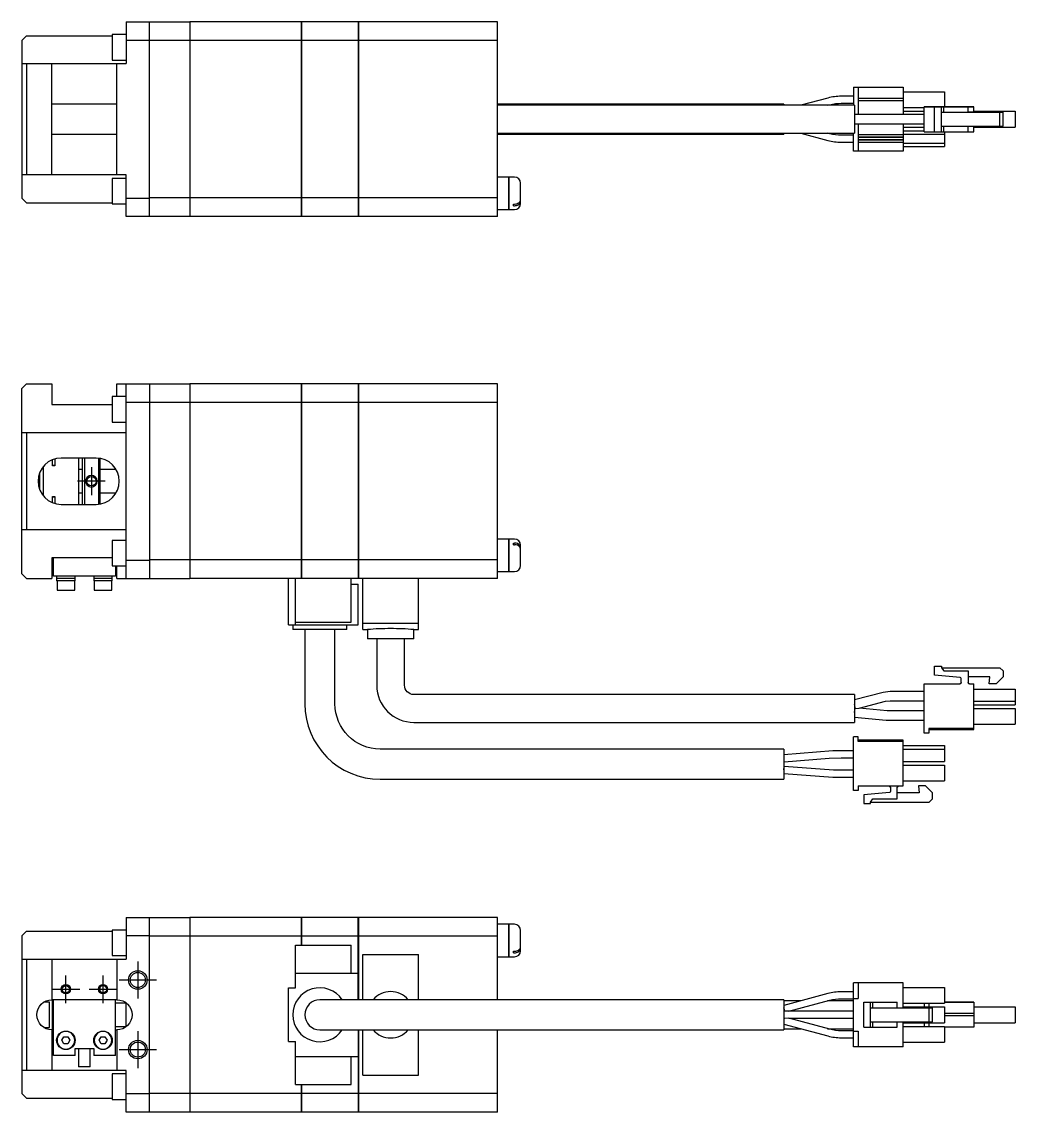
# Model space of a CAD drawing. Extents: x 0 to 791, y -8 to 245.
# Drawn here: x 168.2 to 382.3, y 10 to 245.1 of the extents above; entities that cross this region are included whole.
import ezdxf

# ---------------------------------------------------------------- set-up
doc = ezdxf.new("R2010")
doc.units = 0
doc.header["$LTSCALE"] = 0.5
doc.linetypes.add('CENTER', pattern=[50.8, 31.75, -6.35, 6.35, -6.35])
for name, color, linetype in [('MSM_CENTER', 1, 'CENTER'), ('MSM_CONTINUOUS', 7, 'CONTINUOUS'), ('MSM_NARROW', 5, 'CONTINUOUS')]:
    doc.layers.add(name, color=color, linetype=linetype)

msp = doc.modelspace()

# ---------------------------------------------------------------- linework, layer by layer
at = {"layer": 'MSM_CENTER'}
for p, q in [((183.16, 149.03), (183.16, 143.03)), ((186.16, 146.03), (180.16, 146.03)), ((193.16, 42.5), (193.16, 34.5)), ((177.66, 33.5), (177.66, 39.5)), ((185.66, 33.5), (185.66, 39.5)), ((189.16, 38.5), (197.16, 38.5)), ((174.66, 36.5), (180.66, 36.5)), ((182.66, 36.5), (188.66, 36.5)), ((193.16, 27.5), (193.16, 19.5)), ((189.16, 23.5), (197.16, 23.5))]:
    msp.add_line(p, q, dxfattribs=at)
at = {"layer": 'MSM_CONTINUOUS'}
for p, q in [((190.66, 245.07), (204.36, 245.07)), ((190.66, 245.07), (190.66, 236.07)), ((195.66, 203.07), (195.66, 245.07)), ((204.36, 245.07), (204.36, 203.07)), ((204.41, 245.02), (204.36, 245.02)), ((228.36, 245.07), (204.41, 245.07)), ((204.41, 245.07), (204.41, 203.07)), ((228.36, 245.07), (228.36, 203.07)), ((228.41, 245.02), (228.36, 245.02)), ((228.41, 245.07), (228.41, 203.07)), ((240.66, 245.07), (228.41, 245.07)), ((240.66, 245.07), (240.66, 203.07)), ((240.71, 245.02), (240.66, 245.02)), ((270.66, 245.07), (240.71, 245.07)), ((240.71, 245.07), (240.71, 203.07)), ((270.66, 203.07), (270.66, 245.07)), ((187.66, 242.32), (187.66, 236.82)), ((190.66, 242.32), (187.66, 242.32)), ((169.16, 242.07), (168.16, 241.07)), ((168.16, 241.07), (168.16, 207.07)), ((169.16, 242.07), (187.66, 242.07)), ((195.66, 241.07), (190.66, 241.07)), ((204.36, 241.04), (195.66, 241.04)), ((204.41, 240.78), (204.36, 240.78)), ((228.36, 241.04), (204.41, 241.04)), ((228.41, 240.78), (228.36, 240.78)), ((240.66, 241.04), (228.41, 241.04)), ((240.71, 240.78), (240.66, 240.78)), ((270.66, 241.04), (240.71, 241.04)), ((168.16, 236.07), (190.66, 236.07)), ((169.16, 236.07), (169.16, 212.07)), ((174.66, 212.07), (174.66, 236.07)), ((187.66, 236.82), (190.66, 236.82)), ((188.66, 212.07), (188.66, 236.07)), ((347.41, 230.97), (358.11, 230.97)), ((347.41, 230.97), (347.41, 227.07)), ((348.41, 230.97), (348.41, 225.07)), ((358.11, 230.97), (358.11, 225.07)), ((341.9, 228.64), (336.04, 227.07)), ((347.41, 229.02), (344.78, 229.02)), ((358.11, 228.52), (348.41, 228.52)), ((358.11, 228.02), (348.41, 228.02)), ((358.11, 229.97), (367.01, 229.97)), ((367.01, 229.97), (367.01, 226.77)), ((188.66, 227.28), (174.66, 227.28)), ((332.41, 227.32), (270.66, 227.32)), ((347.66, 227.07), (270.66, 227.07)), ((332.41, 227.32), (332.41, 227.07)), ((341.83, 227.07), (342.29, 227.19)), ((344.78, 227.52), (347.41, 227.52)), ((347.66, 227.07), (347.66, 221.07)), ((358.11, 226.57), (362.66, 226.57)), ((358.11, 225.77), (362.66, 225.77)), ((362.66, 226.77), (370.31, 226.77)), ((363.66, 226.77), (362.66, 226.77)), ((362.66, 221.37), (362.66, 226.77)), ((373.36, 226.77), (363.66, 226.77)), ((364.86, 226.77), (366.36, 226.77)), ((370.43, 226.77), (364.86, 226.77)), ((364.86, 221.37), (364.86, 226.77)), ((366.36, 226.77), (366.86, 226.77)), ((366.36, 221.37), (366.36, 226.77)), ((366.86, 226.77), (372.11, 226.77)), ((366.86, 225.57), (366.86, 226.77)), ((370.31, 226.77), (370.61, 226.77)), ((370.61, 226.77), (370.43, 226.77)), ((372.11, 226.77), (372.41, 226.77)), ((372.11, 225.57), (372.11, 226.77)), ((372.41, 226.77), (373.36, 226.77)), ((373.36, 225.57), (373.36, 226.77)), ((373.36, 225.77), (382.26, 225.77)), ((373.36, 225.77), (382.26, 225.77)), ((373.36, 225.77), (382.26, 225.77)), ((382.26, 225.77), (382.26, 222.37)), ((354.04, 225.07), (347.66, 225.07)), ((354.57, 225.07), (347.66, 225.07)), ((355.3, 225.07), (354.04, 225.07)), ((354.76, 225.07), (354.57, 225.07)), ((362.66, 225.07), (354.76, 225.07)), ((362.66, 225.07), (355.3, 225.07)), ((366.36, 225.57), (366.86, 225.57)), ((366.36, 225.57), (378.96, 225.57)), ((366.86, 225.57), (372.11, 225.57)), ((376.79, 225.57), (372.11, 225.57)), ((372.41, 225.57), (372.11, 225.57)), ((376.66, 225.57), (376.79, 225.57)), ((378.16, 225.57), (376.66, 225.57)), ((379.66, 225.57), (378.16, 225.57)), ((378.96, 225.57), (379.66, 225.57)), ((378.96, 222.57), (378.96, 225.57)), ((379.66, 222.57), (379.66, 225.57)), ((270.66, 221.07), (347.66, 221.07)), ((332.41, 221.07), (332.41, 220.82)), ((336.04, 221.07), (341.9, 219.5)), ((342.28, 220.95), (341.83, 221.07)), ((347.41, 217.17), (347.41, 221.07)), ((347.66, 223.07), (354.04, 223.07)), ((348.41, 223.07), (348.41, 217.17)), ((354.04, 223.07), (355.3, 223.07)), ((355.3, 223.07), (362.66, 223.07)), ((358.11, 223.07), (358.11, 217.17)), ((358.11, 222.37), (362.66, 222.37)), ((358.11, 221.57), (362.66, 221.57)), ((362.66, 221.37), (364.86, 221.37)), ((364.86, 221.37), (366.36, 221.37)), ((366.36, 222.57), (378.96, 222.57)), ((366.36, 221.37), (366.86, 221.37)), ((366.86, 221.37), (366.86, 222.57)), ((366.86, 221.37), (372.11, 221.37)), ((367.01, 221.37), (367.01, 218.17)), ((372.11, 221.37), (372.11, 222.57)), ((372.11, 221.37), (372.41, 221.37)), ((372.41, 221.37), (373.36, 221.37)), ((373.36, 221.37), (373.36, 222.57)), ((373.36, 222.37), (382.26, 222.37)), ((378.96, 222.57), (379.66, 222.57)), ((174.66, 220.86), (188.66, 220.86)), ((270.66, 220.82), (332.41, 220.82)), ((347.41, 220.62), (344.78, 220.62)), ((344.78, 219.12), (347.41, 219.12)), ((358.11, 220.67), (348.41, 220.67)), ((358.11, 220.17), (348.41, 220.17)), ((358.11, 220.12), (348.41, 220.12)), ((358.11, 219.62), (348.41, 219.62)), ((358.11, 219.57), (348.41, 219.57)), ((358.11, 219.07), (348.41, 219.07)), ((358.11, 220.82), (367.01, 220.82)), ((358.11, 218.92), (367.01, 218.92)), ((358.11, 217.17), (347.41, 217.17)), ((358.11, 218.17), (367.01, 218.17)), ((190.66, 212.07), (168.16, 212.07)), ((190.66, 203.07), (190.66, 212.07)), ((273.16, 211.57), (270.66, 211.57)), ((273.16, 204.57), (273.16, 211.57)), ((273.21, 204.57), (273.21, 211.57)), ((274.36, 211.57), (273.21, 211.57)), ((187.66, 211.32), (187.66, 205.82)), ((190.66, 211.32), (187.66, 211.32)), ((273.21, 211.52), (273.16, 211.52)), ((275.66, 205.87), (275.66, 210.27)), ((168.16, 207.07), (169.16, 206.07)), ((190.66, 207.07), (195.66, 207.07)), ((204.36, 207.1), (195.66, 207.1)), ((204.41, 207.35), (204.36, 207.35)), ((228.36, 207.1), (204.41, 207.1)), ((228.41, 207.35), (228.36, 207.35)), ((240.66, 207.1), (228.41, 207.1)), ((240.71, 207.35), (240.66, 207.35)), ((270.66, 207.1), (240.71, 207.1)), ((169.16, 206.07), (187.66, 206.07)), ((187.66, 205.82), (190.66, 205.82)), ((270.66, 204.57), (273.16, 204.57)), ((273.16, 204.62), (273.21, 204.62)), ((273.21, 204.57), (274.36, 204.57)), ((274.16, 205.42), (274.16, 205.78)), ((274.16, 205.78), (274.36, 205.78)), ((274.16, 205.42), (274.36, 205.42)), ((204.36, 203.07), (190.66, 203.07)), ((204.41, 203.12), (204.36, 203.12)), ((228.36, 203.07), (204.41, 203.07)), ((228.41, 203.12), (228.36, 203.12)), ((240.66, 203.07), (228.41, 203.07)), ((240.71, 203.12), (240.66, 203.12)), ((270.66, 203.07), (240.71, 203.07)), ((169.16, 167.03), (168.16, 166.03)), ((169.16, 167.03), (174.66, 167.03)), ((174.66, 167.03), (174.66, 162.53)), ((188.66, 164.28), (188.66, 167.03)), ((188.66, 167.03), (204.36, 167.03)), ((190.66, 125.03), (190.66, 167.03)), ((195.66, 167.03), (195.66, 125.03)), ((204.36, 167.03), (204.36, 125.03)), ((204.41, 166.98), (204.36, 166.98)), ((228.36, 167.03), (204.41, 167.03)), ((204.41, 167.03), (204.41, 125.03)), ((228.36, 167.03), (228.36, 125.03)), ((228.41, 166.98), (228.36, 166.98)), ((240.66, 167.03), (228.41, 167.03)), ((228.41, 167.03), (228.41, 125.03)), ((240.66, 167.03), (240.66, 125.03)), ((240.71, 166.98), (240.66, 166.98)), ((270.66, 167.03), (240.71, 167.03)), ((240.71, 167.03), (240.71, 125.03)), ((270.66, 125.03), (270.66, 167.03)), ((168.16, 126.03), (168.16, 166.03)), ((174.66, 162.53), (187.66, 162.53)), ((187.66, 164.28), (187.66, 158.78)), ((190.66, 164.28), (187.66, 164.28)), ((195.66, 163.03), (190.66, 163.03)), ((204.36, 163), (195.66, 163)), ((204.41, 162.74), (204.36, 162.74)), ((228.36, 163), (204.41, 163)), ((228.41, 162.74), (228.36, 162.74)), ((240.66, 163), (228.41, 163)), ((240.71, 162.74), (240.66, 162.74)), ((270.66, 163), (240.71, 163)), ((187.66, 158.78), (190.66, 158.78)), ((168.16, 156.53), (190.66, 156.53)), ((169.16, 156.53), (169.16, 135.53)), ((174.76, 149.36), (174.76, 150.66)), ((175.26, 150.83), (175.26, 149.36)), ((184.16, 151.03), (176.66, 151.03)), ((180.46, 141.03), (180.46, 151.03)), ((181.16, 151.03), (181.16, 141.03)), ((181.66, 151.03), (181.66, 141.03)), ((184.76, 141.07), (184.76, 150.99)), ((184.96, 150.97), (184.96, 141.1)), ((172.76, 149.16), (172.76, 142.9)), ((175.26, 149.38), (174.76, 149.38)), ((175.26, 149.36), (174.76, 149.36)), ((181.16, 148.53), (180.46, 148.53)), ((188.49, 148.53), (184.96, 148.53)), ((171.96, 147.28), (171.82, 147.28)), ((171.96, 147.74), (171.96, 144.32)), ((171.82, 144.78), (171.96, 144.78)), ((180.46, 143.53), (181.16, 143.53)), ((184.96, 143.53), (188.49, 143.53)), ((174.76, 141.41), (174.76, 142.7)), ((174.76, 142.7), (175.26, 142.7)), ((174.76, 142.68), (175.26, 142.68)), ((175.26, 142.7), (175.26, 141.23)), ((176.66, 141.03), (184.16, 141.03)), ((190.66, 135.53), (168.16, 135.53)), ((187.66, 133.28), (187.66, 127.78)), ((190.66, 133.28), (187.66, 133.28)), ((273.16, 133.53), (270.66, 133.53)), ((273.16, 126.53), (273.16, 133.53)), ((273.21, 133.48), (273.16, 133.48)), ((273.21, 126.53), (273.21, 133.53)), ((274.36, 133.53), (273.21, 133.53)), ((274.16, 132.32), (274.16, 132.68)), ((274.16, 132.68), (274.36, 132.68)), ((274.16, 132.32), (274.36, 132.32)), ((275.66, 127.83), (275.66, 132.23)), ((187.66, 129.53), (174.66, 129.53)), ((174.66, 129.53), (174.66, 125.03)), ((174.96, 125.53), (174.96, 129.53)), ((204.41, 129.32), (204.36, 129.32)), ((228.41, 129.32), (228.36, 129.32)), ((240.71, 129.32), (240.66, 129.32)), ((187.66, 127.78), (190.66, 127.78)), ((188.36, 127.78), (188.36, 125.53)), ((188.66, 125.03), (188.66, 127.78)), ((190.66, 129.03), (195.66, 129.03)), ((204.36, 129.06), (195.66, 129.06)), ((228.36, 129.06), (204.41, 129.06)), ((240.66, 129.06), (228.41, 129.06)), ((270.66, 129.06), (240.71, 129.06)), ((168.16, 126.03), (169.16, 125.03)), ((169.16, 125.03), (174.66, 125.03)), ((188.36, 125.53), (174.96, 125.53)), ((175.66, 125.53), (175.66, 124.53)), ((179.66, 125.03), (175.66, 125.03)), ((179.66, 124.53), (179.66, 125.53)), ((183.66, 125.53), (183.66, 124.53)), ((187.66, 125.03), (183.66, 125.03)), ((187.66, 124.53), (187.66, 125.53)), ((188.66, 125.03), (204.36, 125.03)), ((204.41, 125.08), (204.36, 125.08)), ((240.66, 125.03), (204.41, 125.03)), ((225.66, 115.03), (225.66, 125.03)), ((227.16, 115.03), (227.16, 125.03)), ((228.41, 125.08), (228.36, 125.08)), ((239.16, 115.63), (239.16, 125.03)), ((240.71, 125.08), (240.66, 125.08)), ((270.66, 125.03), (240.71, 125.03)), ((241.66, 114.04), (241.66, 125.03)), ((253.66, 114.04), (253.66, 125.03)), ((270.66, 126.53), (273.16, 126.53)), ((273.16, 126.58), (273.21, 126.58)), ((273.21, 126.53), (274.36, 126.53)), ((179.66, 124.53), (175.66, 124.53)), ((175.76, 124.53), (175.76, 122.53)), ((175.76, 122.53), (179.56, 122.53)), ((179.56, 122.53), (179.56, 124.53)), ((187.66, 124.53), (183.66, 124.53)), ((183.76, 124.53), (183.76, 122.53)), ((183.76, 122.53), (187.56, 122.53)), ((187.56, 122.53), (187.56, 124.53)), ((239.16, 123.83), (240.66, 123.83)), ((240.66, 115.03), (240.66, 123.83)), ((227.16, 115.63), (239.16, 115.63)), ((241.66, 115.46), (253.66, 115.46)), ((225.66, 115.03), (240.66, 115.03)), ((226.59, 115.03), (226.59, 114.03)), ((238.23, 114.03), (226.59, 114.03)), ((229.16, 114.03), (229.16, 98.03)), ((235.66, 98.03), (235.66, 114.03)), ((238.23, 114.03), (238.23, 115.03)), ((241.66, 114.04), (242.66, 114.04)), ((242.66, 114.04), (242.66, 112.03)), ((252.66, 114.04), (253.66, 114.04)), ((252.66, 112.03), (252.66, 114.04)), ((252.66, 112.03), (242.66, 112.03)), ((244.66, 112.03), (244.66, 102.03)), ((250.66, 102.03), (250.66, 112.03)), ((364.86, 106.13), (366.36, 106.13)), ((364.86, 106.13), (366.36, 106.13)), ((364.86, 104.22), (364.86, 106.13)), ((366.36, 106.13), (366.36, 105.83)), ((366.36, 105.83), (366.86, 105.13)), ((366.36, 105.83), (366.86, 105.13)), ((366.36, 105.83), (378.96, 105.83)), ((366.36, 105.83), (378.96, 105.83)), ((378.96, 105.83), (379.66, 105.13)), ((378.96, 105.83), (379.66, 105.13)), ((370.43, 103.73), (364.86, 104.22)), ((366.86, 105.13), (372.11, 105.13)), ((366.86, 105.13), (372.11, 105.13)), ((370.61, 102.63), (370.61, 103.53)), ((372.11, 105.13), (372.11, 102.63)), ((376.79, 103.83), (372.11, 103.83)), ((376.66, 102.33), (376.79, 103.83)), ((376.66, 102.33), (376.79, 103.83)), ((379.66, 103.83), (378.16, 102.33)), ((379.66, 105.13), (379.66, 103.83)), ((362.66, 102.33), (370.31, 102.33)), ((362.66, 91.73), (362.66, 102.33)), ((362.66, 102.33), (370.31, 102.33)), ((370.32, 102.33), (370.31, 102.33)), ((372.41, 102.33), (373.36, 102.33)), ((372.41, 102.33), (372.41, 102.33)), ((372.41, 102.33), (373.36, 102.33)), ((373.36, 92.48), (373.36, 102.33)), ((373.36, 101.23), (382.26, 101.23)), ((373.36, 101.23), (382.26, 101.23)), ((378.16, 102.33), (376.66, 102.33)), ((382.26, 101.23), (382.26, 97.83)), ((347.66, 100.03), (252.66, 100.03)), ((353.79, 100.51), (347.66, 98.91)), ((347.66, 100.03), (347.66, 94.03)), ((355.3, 100.71), (353.79, 100.51)), ((362.66, 100.71), (355.3, 100.71)), ((347.88, 97.04), (347.66, 97.88)), ((347.66, 96.18), (347.76, 97.18)), ((347.85, 97.17), (347.76, 97.18)), ((347.88, 97.04), (348.61, 97.09)), ((348.61, 97.09), (354.29, 98.58)), ((354.66, 96.51), (348.61, 97.09)), ((354.29, 98.58), (355.3, 98.71)), ((354.76, 96.51), (354.66, 96.51)), ((362.66, 96.51), (354.76, 96.51)), ((355.3, 98.71), (362.66, 98.71)), ((373.36, 98.58), (382.26, 98.58)), ((373.36, 97.83), (382.26, 97.83)), ((373.36, 97.03), (382.26, 97.03)), ((373.36, 97.03), (382.26, 97.03)), ((382.26, 97.03), (382.26, 93.63)), ((252.66, 94.03), (347.66, 94.03)), ((347.66, 95.18), (354.47, 94.52)), ((354.47, 94.52), (354.76, 94.51)), ((354.76, 94.51), (362.66, 94.51)), ((363.66, 91.73), (362.66, 91.73)), ((373.36, 92.73), (363.66, 92.73)), ((363.66, 92.73), (363.66, 91.73)), ((363.66, 92.48), (373.36, 92.48)), ((373.36, 93.63), (382.26, 93.63)), ((347.41, 79.33), (347.41, 90.93)), ((348.41, 90.93), (347.41, 90.93)), ((348.41, 89.93), (348.41, 90.93)), ((358.11, 90.18), (348.41, 90.18)), ((358.11, 89.93), (348.41, 89.93)), ((358.11, 80.33), (358.11, 90.18)), ((332.41, 88.28), (245.41, 88.28)), ((332.41, 88.28), (332.41, 81.78)), ((342.96, 87.87), (332.41, 87.03)), ((347.41, 87.91), (343.81, 87.91)), ((358.11, 89.03), (367.01, 89.03)), ((358.11, 88.28), (367.01, 88.28)), ((367.01, 89.03), (367.01, 85.63)), ((332.47, 85.53), (342.15, 86.3)), ((342.15, 86.3), (344.78, 86.41)), ((344.78, 86.41), (347.41, 86.41)), ((358.11, 85.63), (367.01, 85.63)), ((358.11, 84.83), (367.01, 84.83)), ((367.01, 84.83), (367.01, 81.43)), ((332.41, 83.78), (332.47, 84.53)), ((332.41, 83.03), (342.98, 82.24)), ((343.09, 83.73), (332.47, 84.53)), ((347.41, 83.71), (343.79, 83.71)), ((245.41, 81.78), (332.41, 81.78)), ((343.79, 82.21), (347.41, 82.21)), ((348.41, 80.33), (348.41, 79.33)), ((348.41, 80.33), (358.11, 80.33)), ((355.36, 80.03), (355.36, 79.13)), ((356.86, 77.53), (356.86, 80.03)), ((358.11, 81.43), (367.01, 81.43)), ((362.91, 80.33), (361.41, 80.33)), ((361.41, 80.33), (361.54, 78.83)), ((364.41, 78.83), (362.91, 80.33)), ((348.41, 79.33), (347.41, 79.33)), ((355.18, 78.93), (349.61, 78.44)), ((349.61, 78.44), (349.61, 76.53)), ((361.54, 78.83), (356.86, 78.83)), ((364.41, 77.53), (364.41, 78.83)), ((349.61, 76.53), (351.11, 76.53)), ((351.11, 76.83), (351.61, 77.53)), ((351.11, 76.53), (351.11, 76.83)), ((351.11, 76.83), (363.71, 76.83)), ((351.61, 77.53), (356.86, 77.53)), ((363.71, 76.83), (364.41, 77.53)), ((190.66, 52), (190.66, 43)), ((190.66, 52), (204.36, 52)), ((195.66, 10), (195.66, 52)), ((204.36, 52), (204.36, 10)), ((204.41, 51.95), (204.36, 51.95)), ((228.36, 52), (204.41, 52)), ((204.41, 52), (204.41, 10)), ((228.36, 52), (228.36, 46)), ((228.41, 51.95), (228.36, 51.95)), ((228.41, 52), (228.41, 46)), ((240.66, 52), (228.41, 52)), ((240.66, 34.25), (240.66, 52)), ((240.71, 51.95), (240.66, 51.95)), ((240.71, 52), (240.71, 34.25)), ((270.66, 52), (240.71, 52)), ((270.66, 34.25), (270.66, 52)), ((273.16, 50.5), (270.66, 50.5)), ((273.16, 43.5), (273.16, 50.5)), ((273.21, 50.45), (273.16, 50.45)), ((273.21, 43.5), (273.21, 50.5)), ((274.36, 50.5), (273.21, 50.5)), ((169.16, 49), (168.16, 48)), ((168.16, 48), (168.16, 14)), ((169.16, 49), (187.66, 49)), ((187.66, 49.25), (187.66, 43.75)), ((190.66, 49.25), (187.66, 49.25)), ((195.66, 48), (190.66, 48)), ((204.36, 47.97), (195.66, 47.97)), ((204.41, 47.71), (204.36, 47.71)), ((228.36, 47.97), (204.41, 47.97)), ((228.41, 47.71), (228.36, 47.71)), ((240.66, 47.97), (228.41, 47.97)), ((240.71, 47.71), (240.66, 47.71)), ((270.66, 47.97), (240.71, 47.97)), ((275.66, 44.8), (275.66, 49.2)), ((227.16, 36.78), (227.16, 46)), ((227.16, 46), (239.16, 46)), ((239.16, 40), (239.16, 46)), ((274.16, 44.71), (274.36, 44.71)), ((274.16, 44.35), (274.16, 44.71)), ((168.16, 43), (190.66, 43)), ((169.16, 43), (169.16, 19)), ((174.66, 43), (174.66, 34.25)), ((187.66, 43.75), (190.66, 43.75)), ((188.66, 43), (188.66, 34.25)), ((241.66, 34.25), (241.66, 44)), ((241.66, 44), (253.66, 44)), ((253.66, 34.25), (253.66, 44)), ((270.66, 43.5), (273.16, 43.5)), ((273.16, 43.55), (273.21, 43.55)), ((273.21, 43.5), (274.36, 43.5)), ((274.16, 44.35), (274.36, 44.35)), ((227.16, 40), (240.66, 40)), ((358.11, 37.9), (347.41, 37.9)), ((347.41, 24.1), (347.41, 37.9)), ((348.41, 37.9), (348.41, 34.5)), ((358.11, 32.5), (358.11, 37.9)), ((184.96, 36.8), (184.94, 36.82)), ((184.96, 36.8), (184.96, 36.15)), ((225.66, 36.78), (227.16, 36.78)), ((225.66, 25.22), (225.66, 36.78)), ((341.9, 35.57), (332.41, 33.03)), ((347.41, 35.95), (344.78, 35.95)), ((358.11, 36.9), (367.01, 36.9)), ((367.01, 36.9), (367.01, 33.5)), ((174.16, 33.75), (172.93, 33.75)), ((174.16, 28.25), (174.16, 33.75)), ((188.66, 34.25), (174.66, 34.25)), ((174.76, 27.75), (174.76, 34.25)), ((174.96, 22.25), (174.96, 34.25)), ((188.36, 22.25), (188.36, 34.25)), ((190.66, 33.5), (188.36, 33.5)), ((190.66, 28.44), (190.66, 33.56)), ((332.41, 34.25), (232.41, 34.25)), ((332.41, 34.25), (332.41, 27.75)), ((336.04, 34), (332.41, 34)), ((333.44, 31.75), (342.28, 34.12)), ((347.41, 34), (341.83, 34)), ((344.78, 34.45), (347.41, 34.45)), ((347.41, 34.5), (348.41, 34.5)), ((349.61, 33.7), (356.86, 33.7)), ((349.61, 28.3), (349.61, 33.7)), ((351.11, 28.3), (351.11, 33.7)), ((351.61, 32.5), (351.61, 33.7)), ((356.86, 32.5), (356.86, 33.7)), ((358.11, 33.5), (367.01, 33.5)), ((362.66, 33.5), (362.66, 32.7)), ((363.66, 33.5), (363.66, 32.7)), ((367.01, 33.7), (370.31, 33.7)), ((370.43, 33.7), (367.01, 33.7)), ((367.01, 33.7), (372.11, 33.7)), ((373.36, 33.7), (367.01, 33.7)), ((370.31, 33.7), (370.61, 33.7)), ((370.61, 33.7), (370.43, 33.7)), ((372.11, 33.7), (372.41, 33.7)), ((372.41, 33.7), (373.36, 33.7)), ((373.36, 33.7), (373.36, 28.3)), ((347.41, 31.75), (332.41, 31.75)), ((351.11, 32.5), (364.41, 32.5)), ((358.11, 32.7), (367.01, 32.7)), ((363.71, 29.5), (363.71, 32.5)), ((364.41, 29.5), (364.41, 32.5)), ((367.01, 32.7), (367.01, 29.3)), ((373.36, 31.25), (367.01, 31.25)), ((373.36, 30.75), (367.01, 30.75)), ((373.36, 32.7), (382.26, 32.7)), ((373.36, 32.7), (382.26, 32.7)), ((373.36, 32.7), (382.26, 32.7)), ((382.26, 32.7), (382.26, 29.3)), ((172.93, 28.25), (174.16, 28.25)), ((188.36, 28.5), (190.66, 28.5)), ((332.41, 30.25), (332.5, 30.25)), ((332.41, 28.97), (341.9, 26.43)), ((332.55, 30.36), (333.44, 30.25)), ((333.44, 30.25), (347.41, 30.25)), ((342.29, 27.88), (333.44, 30.25)), ((349.61, 28.3), (356.86, 28.3)), ((351.11, 29.5), (364.41, 29.5)), ((351.61, 28.3), (351.61, 29.5)), ((356.86, 28.3), (356.86, 29.5)), ((358.11, 24.1), (358.11, 29.5)), ((358.11, 29.3), (367.01, 29.3)), ((358.11, 28.5), (367.01, 28.5)), ((362.66, 29.3), (362.66, 28.5)), ((363.66, 29.3), (363.66, 28.5)), ((367.01, 28.5), (367.01, 25.1)), ((373.36, 28.3), (367.01, 28.3)), ((373.36, 29.3), (382.26, 29.3)), ((174.66, 27.75), (174.66, 19)), ((174.66, 27.75), (174.96, 27.75)), ((176.8, 25.5), (177.23, 26.25)), ((177.23, 26.25), (178.09, 26.25)), ((178.09, 26.25), (178.53, 25.5)), ((184.8, 25.5), (185.23, 26.25)), ((185.23, 26.25), (186.09, 26.25)), ((186.09, 26.25), (186.53, 25.5)), ((188.36, 27.75), (188.66, 27.75)), ((188.66, 27.75), (188.66, 19)), ((232.41, 27.75), (332.41, 27.75)), ((240.66, 27.75), (240.66, 10)), ((240.71, 27.75), (240.71, 10)), ((241.66, 18), (241.66, 27.75)), ((253.66, 18), (253.66, 27.75)), ((270.66, 10), (270.66, 27.75)), ((332.41, 28), (336.04, 28)), ((341.83, 28), (347.41, 28)), ((347.41, 27.55), (344.78, 27.55)), ((344.78, 26.05), (347.41, 26.05)), ((347.41, 27.5), (348.41, 27.5)), ((348.41, 27.5), (348.41, 24.1)), ((177.23, 24.75), (176.8, 25.5)), ((178.09, 24.75), (177.23, 24.75)), ((178.53, 25.5), (178.09, 24.75)), ((179.66, 23.75), (183.66, 23.75)), ((179.66, 22.25), (179.66, 23.75)), ((180.41, 23.75), (180.41, 19.75)), ((182.91, 19.75), (182.91, 23.75)), ((183.66, 23.75), (183.66, 22.25)), ((185.23, 24.75), (184.8, 25.5)), ((186.09, 24.75), (185.23, 24.75)), ((186.53, 25.5), (186.09, 24.75)), ((225.66, 25.22), (227.16, 25.22)), ((227.16, 16), (227.16, 25.22)), ((358.11, 24.1), (347.41, 24.1)), ((358.11, 25.1), (367.01, 25.1)), ((179.66, 22.25), (174.96, 22.25)), ((188.36, 22.25), (183.66, 22.25)), ((227.16, 22), (240.66, 22)), ((239.16, 16), (239.16, 22)), ((190.66, 19), (168.16, 19)), ((182.91, 19.75), (180.41, 19.75)), ((190.66, 10), (190.66, 19)), ((187.66, 18.25), (187.66, 12.75)), ((190.66, 18.25), (187.66, 18.25)), ((241.66, 18), (253.66, 18)), ((204.41, 14.29), (204.36, 14.29)), ((227.16, 16), (239.16, 16)), ((228.36, 16), (228.36, 10)), ((228.41, 14.29), (228.36, 14.29)), ((228.41, 16), (228.41, 10)), ((240.71, 14.29), (240.66, 14.29)), ((168.16, 14), (169.16, 13)), ((169.16, 13), (187.66, 13)), ((187.66, 12.75), (190.66, 12.75)), ((190.66, 14), (195.66, 14)), ((204.36, 14.03), (195.66, 14.03)), ((228.36, 14.03), (204.41, 14.03)), ((240.66, 14.03), (228.41, 14.03)), ((270.66, 14.03), (240.71, 14.03)), ((204.36, 10), (190.66, 10)), ((204.41, 10.05), (204.36, 10.05)), ((228.36, 10), (204.41, 10)), ((228.41, 10.05), (228.36, 10.05)), ((240.66, 10), (228.41, 10)), ((240.71, 10.05), (240.66, 10.05)), ((270.66, 10), (240.71, 10))]:
    msp.add_line(p, q, dxfattribs=at)
for centre, radius in [((183.16, 146.03), 1.01), ((193.16, 38.5), 1.62), ((177.66, 36.5), 0.783), ((185.66, 36.5), 0.783), ((177.66, 25.5), 2), ((185.66, 25.5), 2), ((193.16, 23.5), 1.62)]:
    msp.add_circle(centre, radius, dxfattribs=at)
at = {"layer": 'MSM_CONTINUOUS', "extrusion": (0, 0, -1)}
for centre in [(-177.66, 25.5), (-185.66, 25.5)]:
    msp.add_circle(centre, 1.9, dxfattribs=at)
at = {"layer": 'MSM_CONTINUOUS'}
for centre, radius, start, end in [((344.78, 217.87), 11.15, 89.9911, 105.0006), ((344.78, 230.27), 11.15, 255.0015, 270.0068), ((274.36, 210.27), 1.3, 0, 90), ((274.38, 207.39), 1.61, 269.2584, 304.7863), ((274.36, 205.87), 1.3, 270, 360), ((274.38, 207.08), 1.66, 269.4455, 299.7231), ((274.77, 206.42), 0.891, 298.7486, 355.0367), ((274.85, 206.74), 0.809, 303.6126, 357.2927), ((176.66, 146.03), 5, 90, 270), ((184.16, 146.03), 5, 270, 90), ((274.36, 132.23), 1.3, 0, 90), ((274.44, 131.27), 1.41, 41.3743, 92.8178), ((274.45, 130.94), 1.39, 42.8199, 93.04), ((274.91, 131.38), 0.754, 5.8166, 41.8939), ((274.91, 131.73), 0.751, 1.7681, 38.8955), ((274.36, 127.83), 1.3, 270, 360), ((247.67, 53.99), 60.26, 90.0102, 94.77), ((247.65, 54.02), 60.23, 85.2289, 89.9909), ((370.41, 103.53), 0.2, 0, 85), ((252.66, 102.03), 8, 180, 270), ((370.31, 102.63), 0.3, 270, 0), ((370.31, 102.63), 0.3, 270, 0), ((372.41, 102.63), 0.3, 180, 270), ((372.41, 102.63), 0.3, 180, 270), ((245.41, 98.03), 16.25, 180, 270), ((343.81, 77.16), 10.75, 90, 94.548), ((332.47, 85.61), 0.0816, 220.6777, 268.2847), ((332.47, 84.45), 0.0763, 90.596, 138.1912), ((343.79, 92.96), 10.75, 265.7108, 270), ((274.36, 49.2), 1.3, 0, 90), ((274.38, 46.32), 1.61, 269.2584, 304.7863), ((274.36, 44.8), 1.3, 270, 360), ((274.77, 45.35), 0.891, 298.7486, 355.0367), ((274.85, 45.67), 0.809, 303.6126, 357.2927), ((274.38, 46.02), 1.66, 269.4455, 299.7231), ((232.41, 31), 5.82, 33.9465, 326.0534), ((247.66, 31), 5, 40.5416, 139.4584), ((344.78, 24.8), 11.15, 89.9911, 105.0006), ((232.41, 31), 3.25, 90, 270), ((324.96, 30.24), 7.78, 11.2247, 16.63), ((337.15, 33.38), 4.92, 195.8502, 199.3383), ((337.1, 28.65), 4.87, 159.4045, 164.5006), ((247.66, 31), 5, 220.5416, 319.4584), ((344.78, 37.16), 11.11, 255, 270.006)]:
    msp.add_arc(centre, radius, start, end, dxfattribs=at)
at = {"layer": 'MSM_CONTINUOUS', "extrusion": (0, 0, -1)}
for centre, radius, start, end in [((-344.78, 217.86), 9.65, 75.0035, 90.008), ((-344.78, 230.27), 9.65, 269.9899, 284.9986), ((-252.66, 102.03), 2, 270, 0), ((-370.31, 102.63), 0.3, 180, 270), ((-370.31, 102.63), 0.3, 180, 270), ((-372.41, 102.63), 0.3, 270, 0), ((-372.41, 102.63), 0.3, 270, 0), ((-245.41, 98.03), 9.75, 270, 0), ((-343.79, 92.96), 9.25, 270, 274.2892), ((-355.06, 80.03), 0.3, 90, 180), ((-357.16, 80.03), 0.3, 0, 90), ((-355.16, 79.13), 0.2, 180, 265), ((-174.66, 31), 3.25, 270, 90), ((-188.66, 31), 3.25, 90, 270), ((-344.78, 24.8), 9.65, 75.0035, 90.008), ((-344.78, 37.16), 9.61, 269.9909, 285.0002)]:
    msp.add_arc(centre, radius, start, end, dxfattribs=at)
at = {"layer": 'MSM_NARROW', "extrusion": (0, 0, -1)}
msp.add_circle((-183.16, 146.03), 1.25, dxfattribs=at)
at = {"layer": 'MSM_NARROW'}
for centre, radius in [((193.16, 38.5), 2), ((177.66, 36.5), 1), ((185.66, 36.5), 1), ((193.16, 23.5), 2)]:
    msp.add_circle(centre, radius, dxfattribs=at)

doc.saveas('drawing.dxf')
